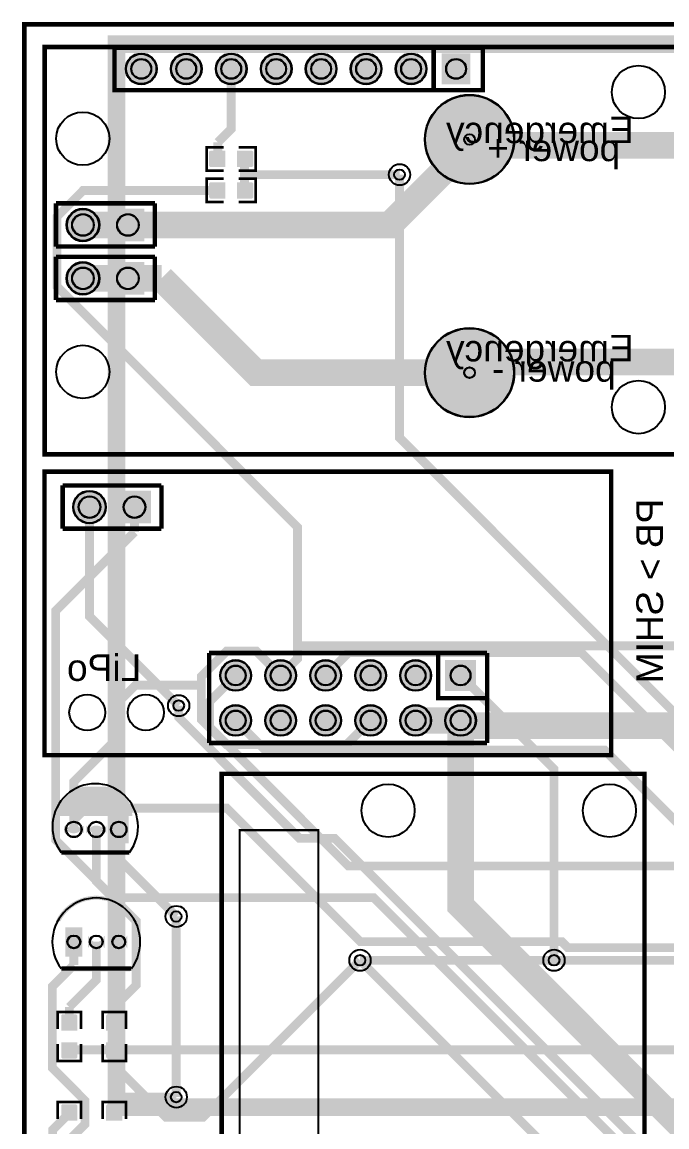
# Model space of a CAD drawing. Header units: millimetres. Extents: x 0 to 119, y 0 to 95.
# Drawn here: x -0.1 to 36.3, y 33 to 95.4 of the extents above; entities that cross this region are included whole.
import ezdxf

# ---------------------------------------------------------------- set-up
doc = ezdxf.new("R2010")
doc.units = ezdxf.units.MM
for name, color, linetype, true_color in [('BoardOutLine', 7, 'Continuous', 0xff00ff), ('BottomLayer', 7, 'Continuous', 0x0000ff), ('BottomSilkLayer', 7, 'Continuous', 0x66cc33), ('BottomSolderMaskLayer', 7, 'Continuous', 0xaa00ff), ('Document', 7, 'Continuous', 0xffffff), ('Hole', 7, 'Continuous', 0x222222), ('Multi-Layer', 7, 'Continuous', 0xc0c0c0), ('TopLayer', 7, 'Continuous', 0xff0000), ('TopPasteMaskLayer', 7, 'Continuous', 0x808080), ('TopSilkLayer', 7, 'Continuous', 0xffcc00), ('TopSolderMaskLayer', 7, 'Continuous', 0x800080)]:
    doc.layers.add(name, color=color, linetype=linetype, true_color=true_color)
doc.styles.get("Standard").update_dxf_attribs({"font": 'arial.ttf'})

msp = doc.modelspace()

# ---------------------------------------------------------------- hatches: boundary and pattern name
at = {"layer": 'BottomSolderMaskLayer'}
for points in [[(5.729, 92.71, 1), (7.479, 92.71, 1)], [(8.269, 92.71, 1), (10.019, 92.71, 1)], [(10.809, 92.71, 1), (12.559, 92.71, 1)], [(13.349, 92.71, 1), (15.099, 92.71, 1)], [(15.889, 92.71, 1), (17.639, 92.71, 1)], [(18.429, 92.71, 1), (20.179, 92.71, 1)], [(20.969, 92.71, 1), (22.719, 92.71, 1)], [(25.197, 91.835), (23.571, 91.835), (23.571, 93.586), (25.197, 93.586)], [(22.621, 88.727, 1), (27.671, 88.727, 1)], [(2.386, 83.902, 1), (4.237, 83.902, 1)], [(6.777, 82.977), (4.926, 82.977), (4.926, 84.828), (6.777, 84.828)], [(2.386, 80.887, 1), (4.237, 80.887, 1)], [(6.777, 79.962), (4.926, 79.962), (4.926, 81.813), (6.777, 81.813)], [(22.621, 75.565, 1), (27.671, 75.565, 1)], [(2.758, 67.979, 1), (4.608, 67.979, 1)], [(7.148, 67.054), (5.298, 67.054), (5.298, 68.904), (7.148, 68.904)], [(11.063, 58.475, 1), (12.813, 58.475, 1)], [(13.603, 58.475, 1), (15.353, 58.475, 1)], [(16.143, 58.475, 1), (17.893, 58.475, 1)], [(18.683, 58.475, 1), (20.433, 58.475, 1)], [(21.223, 58.475, 1), (22.973, 58.475, 1)], [(25.513, 57.6), (23.763, 57.6), (23.763, 59.35), (25.513, 59.35)], [(11.063, 55.935, 1), (12.813, 55.935, 1)], [(13.603, 55.935, 1), (15.353, 55.935, 1)], [(16.143, 55.935, 1), (17.893, 55.935, 1)], [(18.683, 55.935, 1), (20.433, 55.935, 1)], [(21.223, 55.935, 1), (22.973, 55.935, 1)], [(23.763, 55.935, 1), (25.513, 55.935, 1)], [(4.774, 50.559), (5.894, 50.559), (5.894, 49.009), (4.774, 49.009)], [(3.354, 50.006, -0.785398), (2.234, 50.006), (2.234, 49.562, -0.785398), (3.354, 49.562)], [(4.624, 50.006, -0.785398), (3.504, 50.006), (3.504, 49.562, -0.785398), (4.624, 49.562)], [(2.319, 44.259), (3.269, 44.259), (3.269, 42.609), (2.319, 42.609)], [(4.539, 43.795, -0.785398), (3.589, 43.795), (3.589, 43.073, -0.785398), (4.539, 43.073)], [(5.809, 43.795, -0.785398), (4.859, 43.795), (4.859, 43.073, -0.785398), (5.809, 43.073)]]:
    msp.add_hatch(color=256, dxfattribs=at).paths.add_polyline_path(points)
at = {"layer": 'Document'}
for points in [[(4.064, 52.197), (4.445, 52.197), (4.504, 52.196), (4.563, 52.193), (4.621, 52.188), (4.68, 52.18), (4.738, 52.171), (4.796, 52.159), (4.853, 52.146), (4.91, 52.13), (4.966, 52.113), (5.022, 52.093), (5.077, 52.071), (5.131, 52.048), (5.184, 52.022), (5.236, 51.995), (5.287, 51.966), (5.337, 51.935), (5.386, 51.902), (5.434, 51.868), (5.481, 51.832), (5.526, 51.794), (5.57, 51.754), (5.612, 51.713), (5.653, 51.671), (5.693, 51.627), (5.73, 51.582), (5.766, 51.535), (5.801, 51.488), (5.834, 51.439), (5.865, 51.388), (5.894, 51.337), (5.921, 51.285), (5.947, 51.232), (5.97, 51.178), (5.992, 51.123), (6.011, 51.067), (6.029, 51.011), (6.044, 50.954), (6.058, 50.897), (6.07, 50.839), (6.079, 50.781), (6.086, 50.723), (6.092, 50.664), (6.095, 50.605), (6.096, 50.546), (1.905, 50.546), (1.906, 50.605), (1.909, 50.664), (1.914, 50.723), (1.922, 50.781), (1.931, 50.839), (1.943, 50.897), (1.956, 50.954), (1.972, 51.011), (1.989, 51.067), (2.009, 51.123), (2.03, 51.178), (2.054, 51.232), (2.079, 51.285), (2.107, 51.337), (2.136, 51.388), (2.167, 51.439), (2.2, 51.488), (2.234, 51.535), (2.27, 51.582), (2.308, 51.627), (2.347, 51.671), (2.388, 51.713), (2.431, 51.754), (2.475, 51.794), (2.52, 51.832), (2.566, 51.868), (2.614, 51.902), (2.663, 51.935), (2.713, 51.966), (2.765, 51.995), (2.817, 52.022), (2.87, 52.048), (2.924, 52.071), (2.979, 52.093), (3.034, 52.113), (3.091, 52.13), (3.147, 52.146), (3.205, 52.159), (3.263, 52.171), (3.321, 52.18), (3.379, 52.188), (3.438, 52.193), (3.497, 52.196), (3.556, 52.197)], [(1.774, 44.594), (2.028, 44.594), (2.061, 44.655), (2.096, 44.714), (2.133, 44.773), (2.172, 44.83), (2.212, 44.886), (2.255, 44.941), (2.298, 44.995), (2.343, 45.047), (2.39, 45.098), (2.439, 45.148), (2.488, 45.196), (2.54, 45.242), (2.592, 45.287), (2.646, 45.331), (2.701, 45.373), (2.758, 45.413), (2.816, 45.451), (2.874, 45.487), (2.934, 45.522), (2.995, 45.555), (3.057, 45.586), (3.12, 45.616), (3.183, 45.643), (3.247, 45.668), (3.313, 45.692), (3.378, 45.713), (3.445, 45.733), (3.512, 45.75), (3.579, 45.766), (3.647, 45.779), (3.715, 45.791), (3.784, 45.8), (3.853, 45.807), (3.922, 45.812), (3.991, 45.816), (4.06, 45.817), (4.129, 45.816), (4.198, 45.812), (4.267, 45.807), (4.336, 45.8), (4.405, 45.791), (4.473, 45.779), (4.541, 45.766), (4.608, 45.75), (4.675, 45.733), (4.742, 45.713), (4.807, 45.692), (4.873, 45.668), (4.937, 45.643), (5.001, 45.616), (5.063, 45.586), (5.125, 45.555), (5.186, 45.522), (5.246, 45.487), (5.304, 45.451), (5.362, 45.413), (5.419, 45.373), (5.474, 45.331), (5.528, 45.287), (5.58, 45.242), (5.632, 45.196), (5.681, 45.148), (5.73, 45.098), (5.777, 45.047), (5.822, 44.995), (5.866, 44.941), (5.908, 44.886), (5.948, 44.83), (5.987, 44.773), (6.024, 44.714), (6.059, 44.655), (6.092, 44.594), (6.346, 44.594), (6.219, 44.848), (6.18, 44.909), (6.138, 44.969), (6.096, 45.027), (6.051, 45.084), (6.005, 45.14), (5.957, 45.195), (5.908, 45.248), (5.857, 45.3), (5.805, 45.351), (5.752, 45.399), (5.697, 45.447), (5.64, 45.492), (5.583, 45.537), (5.524, 45.579), (5.464, 45.62), (5.403, 45.659), (5.341, 45.696), (5.277, 45.732), (5.213, 45.765), (5.148, 45.797), (5.082, 45.827), (5.015, 45.855), (4.948, 45.882), (4.879, 45.906), (4.81, 45.928), (4.741, 45.949), (4.671, 45.967), (4.6, 45.983), (4.529, 45.998), (4.457, 46.01), (4.386, 46.02), (4.313, 46.029), (4.241, 46.035), (4.169, 46.039), (4.096, 46.041), (4.024, 46.041), (3.951, 46.039), (3.879, 46.035), (3.807, 46.029), (3.735, 46.02), (3.663, 46.01), (3.591, 45.998), (3.52, 45.983), (3.45, 45.967), (3.379, 45.949), (3.31, 45.928), (3.241, 45.906), (3.172, 45.882), (3.105, 45.855), (3.038, 45.827), (2.972, 45.797), (2.907, 45.765), (2.843, 45.732), (2.779, 45.696), (2.717, 45.659), (2.656, 45.62), (2.596, 45.579), (2.537, 45.537), (2.48, 45.492), (2.423, 45.447), (2.369, 45.399), (2.315, 45.351), (2.263, 45.3), (2.212, 45.248), (2.163, 45.195), (2.115, 45.14), (2.069, 45.084), (2.025, 45.027), (1.982, 44.969), (1.94, 44.909), (1.901, 44.848)], [(2.159, 42.037), (5.969, 42.037), (5.969, 41.783), (2.159, 41.783)]]:
    msp.add_hatch(color=256, dxfattribs=at).paths.add_polyline_path(points)
at = {"layer": 'Multi-Layer'}
for points in [[(5.754, 92.71, 1), (7.454, 92.71, 1)], [(8.294, 92.71, 1), (9.994, 92.71, 1)], [(10.834, 92.71, 1), (12.534, 92.71, 1)], [(13.374, 92.71, 1), (15.074, 92.71, 1)], [(15.914, 92.71, 1), (17.614, 92.71, 1)], [(18.454, 92.71, 1), (20.154, 92.71, 1)], [(20.994, 92.71, 1), (22.694, 92.71, 1)], [(25.172, 91.86), (23.597, 91.86), (23.597, 93.56), (25.172, 93.56)], [(2.411, 83.902, 1), (4.211, 83.902, 1)], [(6.751, 83.002), (4.951, 83.002), (4.951, 84.802), (6.751, 84.802)], [(2.411, 80.887, 1), (4.211, 80.887, 1)], [(6.751, 79.987), (4.951, 79.987), (4.951, 81.787), (6.751, 81.787)], [(2.783, 67.979, 1), (4.583, 67.979, 1)], [(7.123, 67.079), (5.323, 67.079), (5.323, 68.879), (7.123, 68.879)], [(11.088, 58.475, 1), (12.788, 58.475, 1)], [(13.628, 58.475, 1), (15.328, 58.475, 1)], [(16.168, 58.475, 1), (17.868, 58.475, 1)], [(18.708, 58.475, 1), (20.408, 58.475, 1)], [(21.248, 58.475, 1), (22.948, 58.475, 1)], [(25.488, 57.625), (23.788, 57.625), (23.788, 59.325), (25.488, 59.325)], [(11.088, 55.935, 1), (12.788, 55.935, 1)], [(13.628, 55.935, 1), (15.328, 55.935, 1)], [(16.168, 55.935, 1), (17.868, 55.935, 1)], [(18.708, 55.935, 1), (20.408, 55.935, 1)], [(21.248, 55.935, 1), (22.948, 55.935, 1)], [(23.788, 55.935, 1), (25.488, 55.935, 1)], [(4.799, 50.534), (5.869, 50.534), (5.869, 49.034), (4.799, 49.034)], [(3.329, 49.999, -0.785398), (2.259, 49.999), (2.259, 49.569, -0.785398), (3.329, 49.569)], [(4.599, 49.999, -0.785398), (3.529, 49.999), (3.529, 49.569, -0.785398), (4.599, 49.569)], [(2.344, 44.234), (3.244, 44.234), (3.244, 42.634), (2.344, 42.634)], [(4.514, 43.784, -0.785398), (3.614, 43.784), (3.614, 43.084, -0.785398), (4.514, 43.084)], [(5.784, 43.784, -0.785398), (4.884, 43.784), (4.884, 43.084, -0.785398), (5.784, 43.084)]]:
    msp.add_hatch(color=256, dxfattribs=at).paths.add_polyline_path(points)
at = {"layer": 'TopLayer'}
for points in [[(11.334, 88.062), (11.334, 87.198), (10.528, 87.198), (10.528, 88.062)], [(12.034, 88.062), (12.034, 87.198), (12.841, 87.198), (12.841, 88.062)], [(11.334, 85.42), (11.334, 86.284), (10.528, 86.284), (10.528, 85.42)], [(12.034, 85.42), (12.034, 86.284), (12.841, 86.284), (12.841, 85.42)], [(2.972, 38.45), (2.108, 38.45), (2.108, 39.257), (2.972, 39.257)], [(5.512, 38.45), (4.648, 38.45), (4.648, 39.257), (5.512, 39.257)], [(2.972, 37.75), (2.108, 37.75), (2.108, 36.944), (2.972, 36.944)], [(5.512, 37.75), (4.648, 37.75), (4.648, 36.944), (5.512, 36.944)], [(2.972, 33.37), (2.108, 33.37), (2.108, 34.177), (2.972, 34.177)], [(4.648, 33.37), (5.512, 33.37), (5.512, 34.177), (4.648, 34.177)]]:
    msp.add_hatch(color=256, dxfattribs=at).paths.add_polyline_path(points)
at = {"layer": 'TopPasteMaskLayer'}
for points in [[(10.489, 87.18), (11.289, 87.18), (11.339, 87.23), (11.339, 87.458), (10.969, 87.458), (10.969, 87.788), (11.339, 87.788), (11.339, 88.03), (11.289, 88.08), (10.489, 88.08), (10.439, 88.03), (10.439, 87.23)], [(12.879, 88.08), (12.079, 88.08), (12.029, 88.03), (12.029, 87.802), (12.399, 87.802), (12.399, 87.472), (12.029, 87.472), (12.029, 87.23), (12.079, 87.18), (12.879, 87.18), (12.929, 87.23), (12.929, 88.03)], [(10.489, 85.402), (11.289, 85.402), (11.339, 85.452), (11.339, 85.68), (10.969, 85.68), (10.969, 86.01), (11.339, 86.01), (11.339, 86.252), (11.289, 86.302), (10.489, 86.302), (10.439, 86.252), (10.439, 85.452)], [(12.879, 86.302), (12.079, 86.302), (12.029, 86.252), (12.029, 86.024), (12.399, 86.024), (12.399, 85.694), (12.029, 85.694), (12.029, 85.452), (12.079, 85.402), (12.879, 85.402), (12.929, 85.452), (12.929, 86.252)], [(2.09, 39.295), (2.09, 38.495), (2.14, 38.445), (2.368, 38.445), (2.368, 38.815), (2.698, 38.815), (2.698, 38.445), (2.94, 38.445), (2.99, 38.495), (2.99, 39.295), (2.94, 39.345), (2.14, 39.345)], [(4.63, 39.295), (4.63, 38.495), (4.68, 38.445), (4.908, 38.445), (4.908, 38.815), (5.238, 38.815), (5.238, 38.445), (5.48, 38.445), (5.53, 38.495), (5.53, 39.295), (5.48, 39.345), (4.68, 39.345)], [(2.99, 36.905), (2.99, 37.705), (2.94, 37.755), (2.712, 37.755), (2.712, 37.385), (2.382, 37.385), (2.382, 37.755), (2.14, 37.755), (2.09, 37.705), (2.09, 36.905), (2.14, 36.855), (2.94, 36.855)], [(5.53, 36.905), (5.53, 37.705), (5.48, 37.755), (5.252, 37.755), (5.252, 37.385), (4.922, 37.385), (4.922, 37.755), (4.68, 37.755), (4.63, 37.705), (4.63, 36.905), (4.68, 36.855), (5.48, 36.855)], [(2.09, 34.215), (2.09, 33.415), (2.14, 33.365), (2.368, 33.365), (2.368, 33.735), (2.698, 33.735), (2.698, 33.365), (2.94, 33.365), (2.99, 33.415), (2.99, 34.215), (2.94, 34.265), (2.14, 34.265)], [(4.63, 34.215), (4.63, 33.415), (4.68, 33.365), (4.908, 33.365), (4.908, 33.735), (5.238, 33.735), (5.238, 33.365), (5.48, 33.365), (5.53, 33.415), (5.53, 34.215), (5.48, 34.265), (4.68, 34.265)]]:
    msp.add_hatch(color=256, dxfattribs=at).paths.add_polyline_path(points)
at = {"layer": 'TopSolderMaskLayer'}
for points in [[(5.729, 92.71, 1), (7.479, 92.71, 1)], [(8.269, 92.71, 1), (10.019, 92.71, 1)], [(10.809, 92.71, 1), (12.559, 92.71, 1)], [(13.349, 92.71, 1), (15.099, 92.71, 1)], [(15.889, 92.71, 1), (17.639, 92.71, 1)], [(18.429, 92.71, 1), (20.179, 92.71, 1)], [(20.969, 92.71, 1), (22.719, 92.71, 1)], [(25.197, 91.835), (23.571, 91.835), (23.571, 93.586), (25.197, 93.586)], [(22.621, 88.727, 1), (27.671, 88.727, 1)], [(11.359, 88.088), (11.359, 87.173), (10.502, 87.173), (10.502, 88.088)], [(12.009, 88.088), (12.009, 87.173), (12.866, 87.173), (12.866, 88.088)], [(11.359, 85.395), (11.359, 86.31), (10.502, 86.31), (10.502, 85.395)], [(12.009, 85.395), (12.009, 86.31), (12.866, 86.31), (12.866, 85.395)], [(2.386, 83.902, 1), (4.237, 83.902, 1)], [(6.777, 82.977), (4.926, 82.977), (4.926, 84.828), (6.777, 84.828)], [(2.386, 80.887, 1), (4.237, 80.887, 1)], [(6.777, 79.962), (4.926, 79.962), (4.926, 81.813), (6.777, 81.813)], [(22.621, 75.565, 1), (27.671, 75.565, 1)], [(2.758, 67.979, 1), (4.608, 67.979, 1)], [(7.148, 67.054), (5.298, 67.054), (5.298, 68.904), (7.148, 68.904)], [(11.063, 58.475, 1), (12.813, 58.475, 1)], [(13.603, 58.475, 1), (15.353, 58.475, 1)], [(16.143, 58.475, 1), (17.893, 58.475, 1)], [(18.683, 58.475, 1), (20.433, 58.475, 1)], [(21.223, 58.475, 1), (22.973, 58.475, 1)], [(25.513, 57.6), (23.763, 57.6), (23.763, 59.35), (25.513, 59.35)], [(11.063, 55.935, 1), (12.813, 55.935, 1)], [(13.603, 55.935, 1), (15.353, 55.935, 1)], [(16.143, 55.935, 1), (17.893, 55.935, 1)], [(18.683, 55.935, 1), (20.433, 55.935, 1)], [(21.223, 55.935, 1), (22.973, 55.935, 1)], [(23.763, 55.935, 1), (25.513, 55.935, 1)], [(4.774, 50.559), (5.894, 50.559), (5.894, 49.009), (4.774, 49.009)], [(3.354, 50.006, -0.785398), (2.234, 50.006), (2.234, 49.562, -0.785398), (3.354, 49.562)], [(4.624, 50.006, -0.785398), (3.504, 50.006), (3.504, 49.562, -0.785398), (4.624, 49.562)], [(2.319, 44.259), (3.269, 44.259), (3.269, 42.609), (2.319, 42.609)], [(4.539, 43.795, -0.785398), (3.589, 43.795), (3.589, 43.073, -0.785398), (4.539, 43.073)], [(5.809, 43.795, -0.785398), (4.859, 43.795), (4.859, 43.073, -0.785398), (5.809, 43.073)], [(2.999, 38.426), (2.081, 38.426), (2.081, 39.28), (2.999, 39.28)], [(5.539, 38.426), (4.621, 38.426), (4.621, 39.28), (5.539, 39.28)], [(2.999, 37.774), (2.081, 37.774), (2.081, 36.92), (2.999, 36.92)], [(5.539, 37.774), (4.621, 37.774), (4.621, 36.92), (5.539, 36.92)], [(2.999, 33.346), (2.081, 33.346), (2.081, 34.2), (2.999, 34.2)], [(4.621, 33.346), (5.539, 33.346), (5.539, 34.2), (4.621, 34.2)]]:
    msp.add_hatch(color=256, dxfattribs=at).paths.add_polyline_path(points)

# ---------------------------------------------------------------- linework, layer by layer
at = {"layer": 'BoardOutLine', "const_width": 0.254}
msp.add_lwpolyline([(7, 0), (0, 0), (0, 95.225), (102.596, 95.225)], dxfattribs=at)
at = {"layer": 'BottomLayer'}
for points, const_width in [([(42.127, 38.639), (42.508, 39.02), (42.508, 50.576), (21.191, 71.892), (21.191, 86.741)], 0.5), ([(6.223, 67.979), (6.223, 66.578)], 0.5), ([(42.926, 9.017), (42.926, 22.735), (19.725, 45.936), (5.026, 45.936), (1.771, 49.19), (1.771, 62.126), (6.223, 66.578)], 0.5), ([(9.993, 57.93), (9.993, 58.411), (11.433, 59.851), (13.102, 59.851), (14.478, 58.475)], 0.5), ([(17.018, 58.475), (18.319, 59.776), (31.446, 59.776), (39.595, 51.627)], 0.5), ([(29.917, 42.4), (29.917, 53.196), (24.638, 58.475)], 0.5), ([(9.993, 57.93), (6.281, 57.93), (5.207, 56.856), (5.207, 54.896), (2.794, 52.483), (2.794, 49.784)], 0.5), ([(19.558, 55.935), (18.203, 54.58), (11.395, 54.58), (9.993, 55.982), (9.993, 57.93)], 0.5), ([(45.466, 9.017), (45.466, 21.347), (17.53, 49.283), (15.542, 49.283), (8.718, 56.108), (8.718, 56.772)], 0.5), ([(24.638, 55.935), (24.638, 45.485), (48.006, 22.117), (48.006, 9.017)], 1.5), ([(8.579, 44.874), (8.579, 34.677)], 0.5), ([(18.958, 42.4), (10.104, 33.546), (8.004, 33.546), (5.334, 36.216), (5.334, 43.434)], 0.5), ([(34.163, 21.336), (31.093, 24.406), (31.093, 30.265), (18.958, 42.4)], 0.5)]:
    msp.add_lwpolyline(points, dxfattribs=dict(at, const_width=const_width))
at = {"layer": 'BottomSilkLayer', "const_width": 1}
msp.add_lwpolyline([(5.207, 94.107), (96.207, 94.107), (96.207, 34.107), (5.207, 34.107), (5.207, 94.107)], close=True, dxfattribs=at)
at = {"layer": 'BottomSolderMaskLayer'}
for centre, radius in [((6.604, 92.71), 0.875), ((9.144, 92.71), 0.875), ((11.684, 92.71), 0.875), ((14.224, 92.71), 0.875), ((16.764, 92.71), 0.875), ((19.304, 92.71), 0.875), ((21.844, 92.71), 0.875), ((6.604, 92.71), 0.566), ((9.144, 92.71), 0.566), ((11.684, 92.71), 0.566), ((14.224, 92.71), 0.566), ((16.764, 92.71), 0.566), ((19.304, 92.71), 0.566), ((21.844, 92.71), 0.566), ((24.384, 92.71), 0.568), ((25.146, 88.727), 2.525), ((25.146, 88.727), 0.303), ((3.311, 83.902), 0.925), ((3.311, 83.902), 0.617), ((5.851, 83.902), 0.617), ((3.311, 80.887), 0.925), ((3.311, 80.887), 0.617), ((5.851, 80.887), 0.617), ((25.146, 75.565), 2.525), ((25.146, 75.565), 0.303), ((3.683, 67.979), 0.925), ((3.683, 67.979), 0.617), ((6.223, 67.979), 0.617), ((11.938, 58.475), 0.875), ((14.478, 58.475), 0.875), ((17.018, 58.475), 0.875), ((19.558, 58.475), 0.875), ((22.098, 58.475), 0.875), ((11.938, 58.475), 0.566), ((14.478, 58.475), 0.566), ((17.018, 58.475), 0.566), ((19.558, 58.475), 0.566), ((22.098, 58.475), 0.566), ((24.638, 58.475), 0.566), ((11.938, 55.935), 0.875), ((14.478, 55.935), 0.875), ((17.018, 55.935), 0.875), ((19.558, 55.935), 0.875), ((22.098, 55.935), 0.875), ((24.638, 55.935), 0.875), ((11.938, 55.935), 0.566), ((14.478, 55.935), 0.566), ((17.018, 55.935), 0.566), ((19.558, 55.935), 0.566), ((22.098, 55.935), 0.566), ((24.638, 55.935), 0.566), ((2.794, 49.784), 0.445), ((4.064, 49.784), 0.445), ((5.334, 49.784), 0.445), ((2.794, 43.434), 0.37), ((4.064, 43.434), 0.37), ((5.334, 43.434), 0.37)]:
    msp.add_circle(centre, radius, dxfattribs=at)
at = {"layer": 'Hole'}
for centre in [(21.191, 86.741), (8.718, 56.772), (8.579, 44.874), (18.958, 42.4), (29.917, 42.4), (8.579, 34.677)]:
    msp.add_circle(centre, 0.3, dxfattribs=at)
at = {"layer": 'Multi-Layer'}
for centre, radius in [((6.604, 92.71), 0.85), ((9.144, 92.71), 0.85), ((11.684, 92.71), 0.85), ((14.224, 92.71), 0.85), ((16.764, 92.71), 0.85), ((19.304, 92.71), 0.85), ((21.844, 92.71), 0.85), ((6.604, 92.71), 0.55), ((9.144, 92.71), 0.55), ((11.684, 92.71), 0.55), ((14.224, 92.71), 0.55), ((16.764, 92.71), 0.55), ((19.304, 92.71), 0.55), ((21.844, 92.71), 0.55), ((24.384, 92.71), 0.55), ((34.681, 91.402), 1.5), ((25.146, 88.727), 2.5), ((3.302, 88.773), 1.5), ((25.146, 88.727), 0.3), ((21.191, 86.741), 0.6), ((3.311, 83.902), 0.9), ((3.311, 83.902), 0.6), ((5.851, 83.902), 0.6), ((3.311, 80.887), 0.9), ((3.311, 80.887), 0.6), ((5.851, 80.887), 0.6), ((25.146, 75.565), 2.5), ((3.302, 75.611), 1.5), ((25.146, 75.565), 0.3), ((34.681, 73.622), 1.5), ((3.683, 67.979), 0.9), ((3.683, 67.979), 0.6), ((6.223, 67.979), 0.6), ((11.938, 58.475), 0.85), ((14.478, 58.475), 0.85), ((17.018, 58.475), 0.85), ((19.558, 58.475), 0.85), ((22.098, 58.475), 0.85), ((11.938, 58.475), 0.55), ((14.478, 58.475), 0.55), ((17.018, 58.475), 0.55), ((19.558, 58.475), 0.55), ((22.098, 58.475), 0.55), ((24.638, 58.475), 0.55), ((3.556, 56.388), 1.016), ((6.858, 56.388), 1.016), ((8.718, 56.772), 0.6), ((11.938, 55.935), 0.85), ((14.478, 55.935), 0.85), ((17.018, 55.935), 0.85), ((19.558, 55.935), 0.85), ((22.098, 55.935), 0.85), ((24.638, 55.935), 0.85), ((11.938, 55.935), 0.55), ((14.478, 55.935), 0.55), ((17.018, 55.935), 0.55), ((19.558, 55.935), 0.55), ((22.098, 55.935), 0.55), ((24.638, 55.935), 0.55), ((20.545, 50.848), 1.5), ((33.044, 50.848), 1.5), ((2.794, 49.784), 0.425), ((4.064, 49.784), 0.425), ((5.334, 49.784), 0.425), ((8.579, 44.874), 0.6), ((2.794, 43.434), 0.35), ((4.064, 43.434), 0.35), ((5.334, 43.434), 0.35), ((18.958, 42.4), 0.6), ((29.917, 42.4), 0.6), ((8.579, 34.677), 0.6)]:
    msp.add_circle(centre, radius, dxfattribs=at)
at = {"layer": 'TopLayer'}
for points, const_width in [([(11.684, 92.71), (11.684, 89.316), (10.931, 88.563)], 0.5), ([(5.851, 83.902), (20.634, 83.902), (25.146, 88.414), (25.146, 88.727)], 1.5), ([(53.392, 73.406), (53.392, 80.709), (45.7, 88.4), (25.474, 88.4), (25.146, 88.727)], 1.5), ([(10.931, 87.63), (10.931, 88.563)], 0.5), ([(12.437, 86.741), (12.437, 87.63)], 0.5), ([(12.437, 85.852), (12.437, 86.741)], 0.5), ([(12.437, 86.741), (21.191, 86.741)], 0.5), ([(10.931, 85.852), (3.324, 85.852), (1.846, 84.373), (1.846, 80.428), (15.429, 66.845), (15.429, 60.142)], 0.5), ([(3.311, 83.902), (5.851, 83.902)], 1.5), ([(3.311, 80.887), (5.851, 80.887)], 1.5), ([(5.851, 80.887), (7.752, 80.887)], 1.5), ([(7.752, 80.887), (13.074, 75.565), (25.146, 75.565)], 1.5), ([(25.146, 75.565), (25.743, 76.162), (38.43, 76.162), (56.427, 58.166), (57.277, 58.166)], 1.5), ([(8.718, 56.772), (3.683, 61.807), (3.683, 67.979)], 0.5), ([(46.724, 62.738), (45.77, 63.692), (44.598, 63.692), (44.073, 63.167), (44.073, 62.487), (41.728, 60.142), (15.429, 60.142)], 0.5), ([(15.429, 60.142), (15.429, 59.426), (14.478, 58.475)], 0.5), ([(81.133, 43.858), (79.845, 45.146), (77.898, 45.146), (77.323, 45.721), (77.323, 46.927), (76.532, 47.718), (18.304, 47.718), (10.46, 55.562), (10.46, 56.997), (11.938, 58.475)], 0.5), ([(67.818, 57.049), (66.407, 55.639), (24.934, 55.639), (24.638, 55.935)], 1.5), ([(11.938, 55.935), (13.608, 54.265), (32.772, 54.265), (37.44, 49.598), (77.933, 49.598), (81.133, 46.398)], 0.5), ([(22.098, 55.935), (24.638, 55.935)], 1.5), ([(45.573, 43.858), (44.827, 43.112), (30.692, 43.112), (30.352, 43.451), (18.975, 43.451), (11.44, 50.985), (3.472, 50.985), (2.794, 50.307), (2.794, 49.784)], 0.5), ([(5.08, 39.757), (6.32, 40.998), (6.32, 44.61), (4.064, 46.866), (4.064, 49.784)], 0.5), ([(5.334, 49.784), (5.334, 48.12), (8.579, 44.874)], 0.5), ([(4.064, 43.434), (4.064, 41.281), (2.54, 39.757)], 0.5), ([(2.794, 43.434), (2.794, 42.133)], 0.5), ([(18.958, 42.4), (29.917, 42.4)], 0.5), ([(29.917, 42.4), (50.764, 42.4), (51.698, 41.466)], 0.5), ([(2.54, 32.267), (3.424, 33.15), (3.424, 34.482), (1.581, 36.325), (1.581, 40.92), (2.794, 42.133)], 0.5), ([(2.54, 38.853), (2.54, 39.757)], 0.5), ([(5.08, 38.853), (5.08, 39.757)], 0.5), ([(2.54, 37.347), (5.08, 37.347)], 0.5), ([(54.334, 37.347), (5.08, 37.347)], 0.5), ([(5.08, 33.773), (5.08, 34.677)], 0.5), ([(5.08, 34.677), (8.579, 34.677)], 0.5), ([(2.54, 33.773), (1.599, 32.833), (1.599, 31.645), (2.161, 31.084), (29.356, 31.084), (30.077, 30.363), (30.077, 29.861), (32.449, 27.49), (78.416, 27.49)], 0.5)]:
    msp.add_lwpolyline(points, dxfattribs=dict(at, const_width=const_width))
at = {"layer": 'TopSilkLayer'}
for points, const_width in [([(1.153, 93.942), (37.221, 93.942), (37.221, 70.955), (1.153, 70.955), (1.153, 93.942)], 0.254), ([(25.894, 91.51), (5.094, 91.51), (5.094, 93.91), (25.894, 93.91), (25.894, 91.51)], 0.254), ([(1.143, 69.977), (33.147, 69.977), (33.147, 53.975), (1.143, 53.975), (1.143, 69.977)], 0.254), ([(11.146, 52.922), (35.022, 52.922), (35.022, 27.776), (11.146, 27.776), (11.146, 52.922)], 0.254), ([(12.162, 49.747), (16.607, 49.747), (16.607, 30.951), (12.162, 30.951), (12.162, 49.747)], 0.127)]:
    msp.add_lwpolyline(points, close=True, dxfattribs=dict(at, const_width=const_width))
for points, const_width in [([(23.114, 91.567), (23.114, 93.853)], 0.254), ([(11.258, 88.291), (10.299, 88.291), (10.299, 86.97), (11.258, 86.97)], 0.152), ([(12.11, 88.291), (13.069, 88.291), (13.069, 86.97), (12.11, 86.97)], 0.152), ([(11.258, 85.192), (10.299, 85.192), (10.299, 86.513), (11.258, 86.513)], 0.152), ([(12.11, 85.192), (13.069, 85.192), (13.069, 86.513), (12.11, 86.513)], 0.152), ([(1.791, 82.682), (1.791, 85.122)], 0.254), ([(1.791, 85.122), (7.371, 85.122)], 0.254), ([(7.371, 85.122), (7.371, 82.682)], 0.254), ([(7.371, 82.682), (1.791, 82.682)], 0.254), ([(1.791, 79.667), (1.791, 82.107)], 0.254), ([(1.791, 82.107), (7.371, 82.107)], 0.254), ([(7.371, 82.107), (7.371, 79.667)], 0.254), ([(7.371, 79.667), (1.791, 79.667)], 0.254), ([(2.163, 66.759), (2.163, 69.199)], 0.254), ([(2.163, 69.199), (7.743, 69.199)], 0.254), ([(7.743, 69.199), (7.743, 66.759)], 0.254), ([(7.743, 66.759), (2.163, 66.759)], 0.254), ([(10.438, 54.665), (10.438, 59.745)], 0.254), ([(26.138, 59.745), (10.438, 59.745)], 0.254), ([(26.138, 57.198), (23.368, 57.198), (23.368, 59.745)], 0.254), ([(26.138, 54.665), (26.138, 59.745)], 0.254), ([(26.138, 54.665), (10.438, 54.665)], 0.254), ([(2.083, 48.479), (5.924, 48.479)], 0.254), ([(6.044, 41.934), (2.084, 41.934)], 0.254), ([(3.201, 38.526), (3.201, 39.485), (1.879, 39.485), (1.879, 38.526)], 0.152), ([(5.741, 38.526), (5.741, 39.485), (4.419, 39.485), (4.419, 38.526)], 0.152), ([(3.201, 37.674), (3.201, 36.715), (1.879, 36.715), (1.879, 37.674)], 0.152), ([(5.741, 37.674), (5.741, 36.715), (4.419, 36.715), (4.419, 37.674)], 0.152), ([(3.201, 33.446), (3.201, 34.405), (1.879, 34.405), (1.879, 33.446)], 0.152), ([(4.419, 33.446), (4.419, 34.405), (5.741, 34.405), (5.741, 33.446)], 0.152)]:
    msp.add_lwpolyline(points, dxfattribs=dict(at, const_width=const_width))
for centre, radius, start, end in [((4.004, 49.946), 2.418, 322.96911, 217.03089), ((4.064, 43.431), 2.484, 322.8995, 217.1005)]:
    msp.add_arc(centre, radius, start, end, dxfattribs=at)
at = {"layer": 'TopSolderMaskLayer'}
for centre, radius in [((6.604, 92.71), 0.875), ((9.144, 92.71), 0.875), ((11.684, 92.71), 0.875), ((14.224, 92.71), 0.875), ((16.764, 92.71), 0.875), ((19.304, 92.71), 0.875), ((21.844, 92.71), 0.875), ((6.604, 92.71), 0.566), ((9.144, 92.71), 0.566), ((11.684, 92.71), 0.566), ((14.224, 92.71), 0.566), ((16.764, 92.71), 0.566), ((19.304, 92.71), 0.566), ((21.844, 92.71), 0.566), ((24.384, 92.71), 0.568), ((25.146, 88.727), 2.525), ((25.146, 88.727), 0.303), ((3.311, 83.902), 0.925), ((3.311, 83.902), 0.617), ((5.851, 83.902), 0.617), ((3.311, 80.887), 0.925), ((3.311, 80.887), 0.617), ((5.851, 80.887), 0.617), ((25.146, 75.565), 2.525), ((25.146, 75.565), 0.303), ((3.683, 67.979), 0.925), ((3.683, 67.979), 0.617), ((6.223, 67.979), 0.617), ((11.938, 58.475), 0.875), ((14.478, 58.475), 0.875), ((17.018, 58.475), 0.875), ((19.558, 58.475), 0.875), ((22.098, 58.475), 0.875), ((11.938, 58.475), 0.566), ((14.478, 58.475), 0.566), ((17.018, 58.475), 0.566), ((19.558, 58.475), 0.566), ((22.098, 58.475), 0.566), ((24.638, 58.475), 0.566), ((11.938, 55.935), 0.875), ((14.478, 55.935), 0.875), ((17.018, 55.935), 0.875), ((19.558, 55.935), 0.875), ((22.098, 55.935), 0.875), ((24.638, 55.935), 0.875), ((11.938, 55.935), 0.566), ((14.478, 55.935), 0.566), ((17.018, 55.935), 0.566), ((19.558, 55.935), 0.566), ((22.098, 55.935), 0.566), ((24.638, 55.935), 0.566), ((2.794, 49.784), 0.445), ((4.064, 49.784), 0.445), ((5.334, 49.784), 0.445), ((2.794, 43.434), 0.37), ((4.064, 43.434), 0.37), ((5.334, 43.434), 0.37)]:
    msp.add_circle(centre, radius, dxfattribs=at)

# ---------------------------------------------------------------- texts
at = {"layer": 'BottomSilkLayer', "text_generation_flag": 2}
for s, p in [('Emergency', (34.417, 88.519)), ('power +', (33.655, 87.503)), ('Emergency', (34.417, 76.2)), ('power -', (33.401, 75.057)), ('LiPo', (6.604, 58.166))]:
    msp.add_text(s, height=1.5, dxfattribs=at).set_placement(p)
msp.add_text('PB > SHIM', height=1.5, rotation=90, dxfattribs=at).set_placement((36.068, 68.453))

doc.saveas('drawing.dxf')
